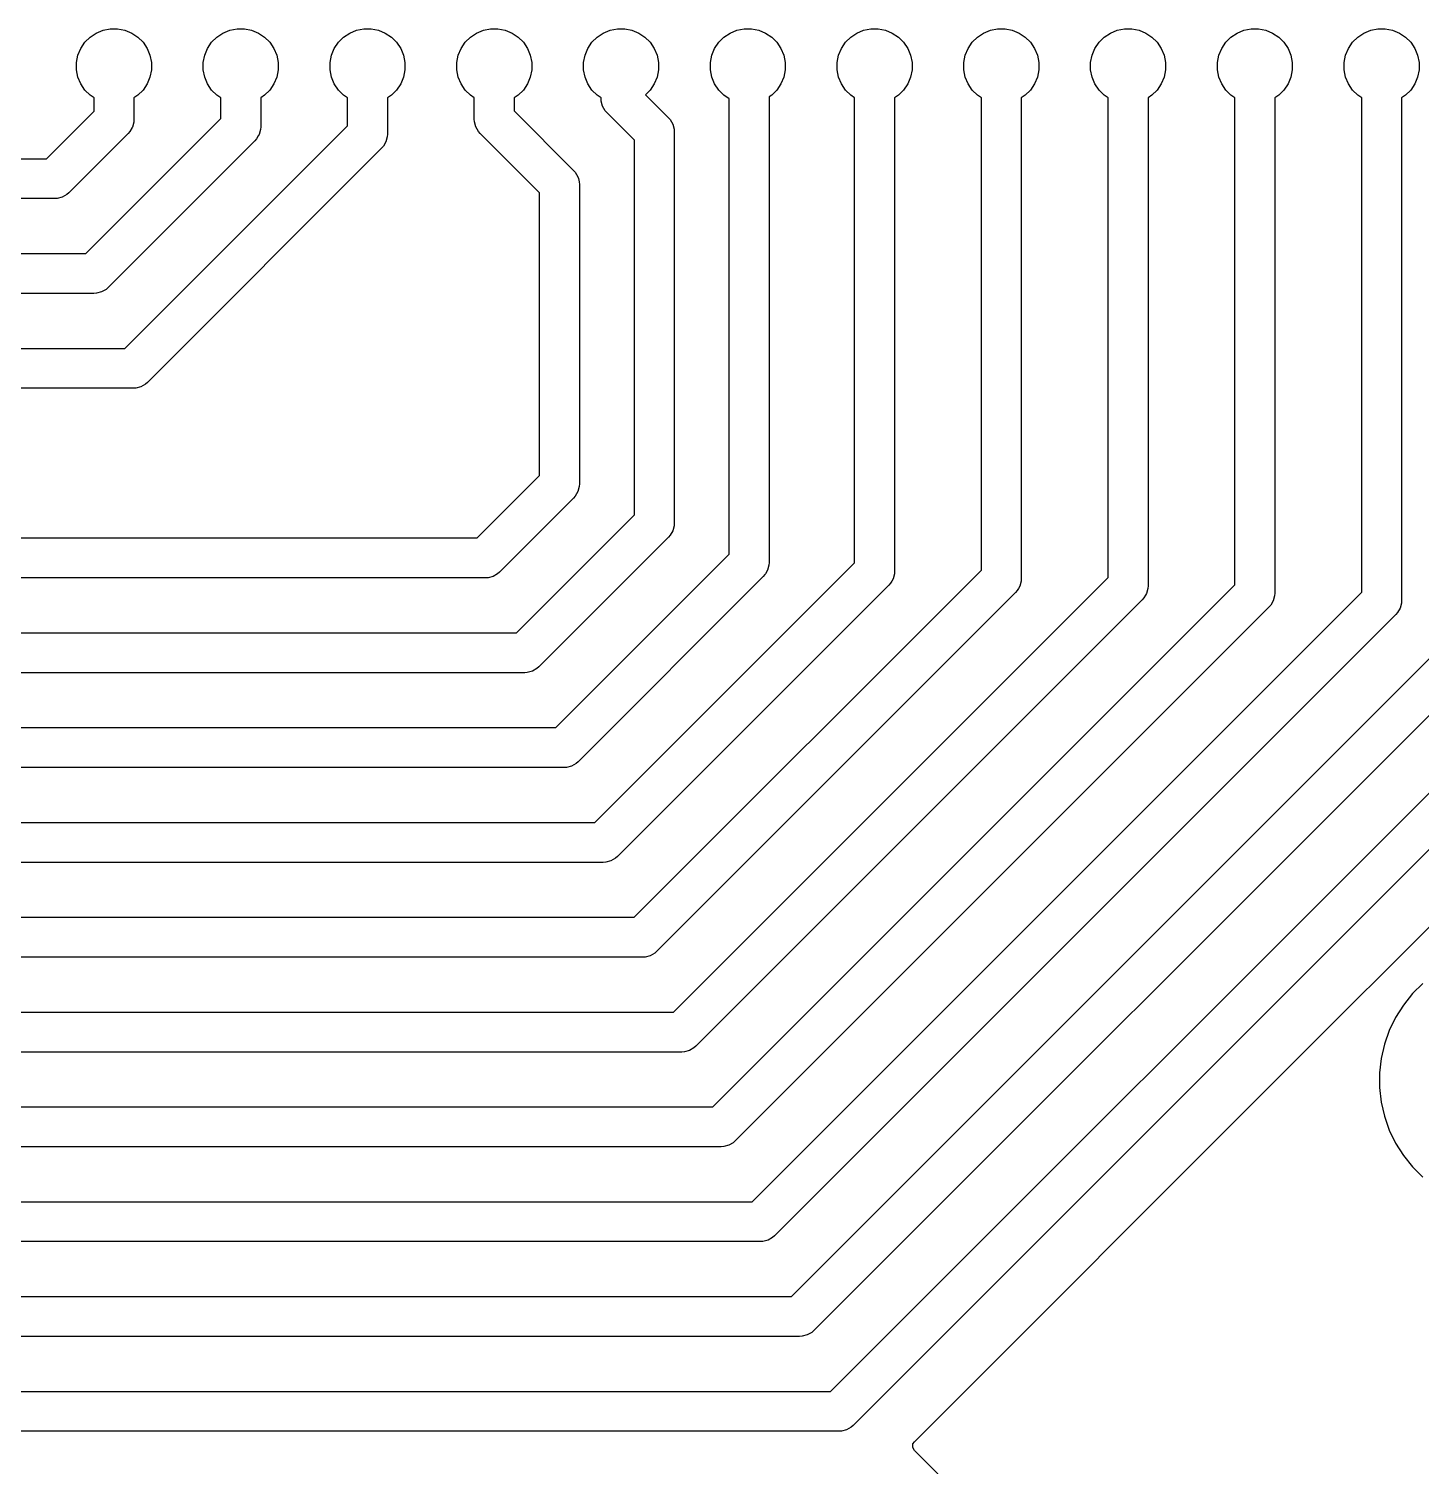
# Model space of a CAD drawing. Header units: millimetres. Extents: x 1 to 179, y 1 to 120.
# Drawn here: x 91.3 to 119.2, y 60.65 to 89.46 of the extents above; entities that cross this region are included whole.
import ezdxf

# ---------------------------------------------------------------- set-up
doc = ezdxf.new("R2010")
doc.units = ezdxf.units.MM
doc.layers.add('F.Cu', color=13, linetype='CONTINUOUS', true_color=0xc83434)

msp = doc.modelspace()

# ---------------------------------------------------------------- linework, layer by layer
at = {"layer": 'F.Cu', "linetype": 'CONTINUOUS'}
for p, q in [((92.5243, 89.288353), (92.6472, 89.370472)), ((92.6472, 89.370472), (92.783758, 89.427036)), ((92.783758, 89.427036), (92.928728, 89.455872)), ((92.928728, 89.455872), (93.076538, 89.455872)), ((93.076538, 89.455872), (93.221508, 89.427036)), ((93.221508, 89.427036), (93.358066, 89.370472)), ((93.358066, 89.370472), (93.480966, 89.288353)), ((95.0643, 89.288353), (95.1872, 89.370472)), ((95.1872, 89.370472), (95.323758, 89.427036)), ((95.323758, 89.427036), (95.468728, 89.455872)), ((95.468728, 89.455872), (95.616538, 89.455872)), ((95.616538, 89.455872), (95.761508, 89.427036)), ((95.761508, 89.427036), (95.898066, 89.370472)), ((95.898066, 89.370472), (96.020966, 89.288353)), ((97.6043, 89.288353), (97.7272, 89.370472)), ((97.7272, 89.370472), (97.863758, 89.427036)), ((97.863758, 89.427036), (98.008728, 89.455872)), ((98.008728, 89.455872), (98.156538, 89.455872)), ((98.156538, 89.455872), (98.301508, 89.427036)), ((98.301508, 89.427036), (98.438066, 89.370472)), ((98.438066, 89.370472), (98.560966, 89.288353)), ((100.1443, 89.288353), (100.2672, 89.370472)), ((100.2672, 89.370472), (100.403758, 89.427036)), ((100.403758, 89.427036), (100.548728, 89.455872)), ((100.548728, 89.455872), (100.696538, 89.455872)), ((100.696538, 89.455872), (100.841508, 89.427036)), ((100.841508, 89.427036), (100.978066, 89.370472)), ((100.978066, 89.370472), (101.100966, 89.288353)), ((102.6843, 89.288353), (102.8072, 89.370472)), ((102.8072, 89.370472), (102.943758, 89.427036)), ((102.943758, 89.427036), (103.088728, 89.455872)), ((103.088728, 89.455872), (103.236538, 89.455872)), ((103.236538, 89.455872), (103.381508, 89.427036)), ((103.381508, 89.427036), (103.518066, 89.370472)), ((103.518066, 89.370472), (103.640966, 89.288353)), ((105.2243, 89.288353), (105.3472, 89.370472)), ((105.3472, 89.370472), (105.483758, 89.427036)), ((105.483758, 89.427036), (105.628728, 89.455872)), ((105.628728, 89.455872), (105.776538, 89.455872)), ((105.776538, 89.455872), (105.921508, 89.427036)), ((105.921508, 89.427036), (106.058066, 89.370472)), ((106.058066, 89.370472), (106.180966, 89.288353)), ((107.7643, 89.288353), (107.8872, 89.370472)), ((107.8872, 89.370472), (108.023758, 89.427036)), ((108.023758, 89.427036), (108.168728, 89.455872)), ((108.168728, 89.455872), (108.316538, 89.455872)), ((108.316538, 89.455872), (108.461508, 89.427036)), ((108.461508, 89.427036), (108.598066, 89.370472)), ((108.598066, 89.370472), (108.720966, 89.288353)), ((110.3043, 89.288353), (110.4272, 89.370472)), ((110.4272, 89.370472), (110.563758, 89.427036)), ((110.563758, 89.427036), (110.708728, 89.455872)), ((110.708728, 89.455872), (110.856538, 89.455872)), ((110.856538, 89.455872), (111.001508, 89.427036)), ((111.001508, 89.427036), (111.138066, 89.370472)), ((111.138066, 89.370472), (111.260966, 89.288353)), ((112.8443, 89.288353), (112.9672, 89.370472)), ((112.9672, 89.370472), (113.103758, 89.427036)), ((113.103758, 89.427036), (113.248728, 89.455872)), ((113.248728, 89.455872), (113.396538, 89.455872)), ((113.396538, 89.455872), (113.541508, 89.427036)), ((113.541508, 89.427036), (113.678066, 89.370472)), ((113.678066, 89.370472), (113.800966, 89.288353)), ((115.3843, 89.288353), (115.5072, 89.370472)), ((115.5072, 89.370472), (115.643758, 89.427036)), ((115.643758, 89.427036), (115.788728, 89.455872)), ((115.788728, 89.455872), (115.936538, 89.455872)), ((115.936538, 89.455872), (116.081508, 89.427036)), ((116.081508, 89.427036), (116.218066, 89.370472)), ((116.218066, 89.370472), (116.340966, 89.288353)), ((117.9243, 89.288353), (118.0472, 89.370472)), ((118.0472, 89.370472), (118.183758, 89.427036)), ((118.183758, 89.427036), (118.328728, 89.455872)), ((118.328728, 89.455872), (118.476538, 89.455872)), ((118.476538, 89.455872), (118.621508, 89.427036)), ((118.621508, 89.427036), (118.758066, 89.370472)), ((118.758066, 89.370472), (118.880966, 89.288353)), ((92.2811, 88.924378), (92.337664, 89.060936)), ((92.337664, 89.060936), (92.419783, 89.183836)), ((92.419783, 89.183836), (92.5243, 89.288353)), ((93.480966, 89.288353), (93.585483, 89.183836)), ((93.585483, 89.183836), (93.667602, 89.060936)), ((93.667602, 89.060936), (93.724166, 88.924378)), ((94.8211, 88.924378), (94.877664, 89.060936)), ((94.877664, 89.060936), (94.959783, 89.183836)), ((94.959783, 89.183836), (95.0643, 89.288353)), ((96.020966, 89.288353), (96.125483, 89.183836)), ((96.125483, 89.183836), (96.207602, 89.060936)), ((96.207602, 89.060936), (96.264166, 88.924378)), ((97.3611, 88.924378), (97.417664, 89.060936)), ((97.417664, 89.060936), (97.499783, 89.183836)), ((97.499783, 89.183836), (97.6043, 89.288353)), ((98.560966, 89.288353), (98.665483, 89.183836)), ((98.665483, 89.183836), (98.747602, 89.060936)), ((98.747602, 89.060936), (98.804166, 88.924378)), ((99.9011, 88.924378), (99.957664, 89.060936)), ((99.957664, 89.060936), (100.039783, 89.183836)), ((100.039783, 89.183836), (100.1443, 89.288353)), ((101.100966, 89.288353), (101.205483, 89.183836)), ((101.205483, 89.183836), (101.287602, 89.060936)), ((101.287602, 89.060936), (101.344166, 88.924378)), ((102.4411, 88.924378), (102.497664, 89.060936)), ((102.497664, 89.060936), (102.579783, 89.183836)), ((102.579783, 89.183836), (102.6843, 89.288353)), ((103.640966, 89.288353), (103.745483, 89.183836)), ((103.745483, 89.183836), (103.827602, 89.060936)), ((103.827602, 89.060936), (103.884166, 88.924378)), ((104.9811, 88.924378), (105.037664, 89.060936)), ((105.037664, 89.060936), (105.119783, 89.183836)), ((105.119783, 89.183836), (105.2243, 89.288353)), ((106.180966, 89.288353), (106.285483, 89.183836)), ((106.285483, 89.183836), (106.367602, 89.060936)), ((106.367602, 89.060936), (106.424166, 88.924378)), ((107.5211, 88.924378), (107.577664, 89.060936)), ((107.577664, 89.060936), (107.659783, 89.183836)), ((107.659783, 89.183836), (107.7643, 89.288353)), ((108.720966, 89.288353), (108.825483, 89.183836)), ((108.825483, 89.183836), (108.907602, 89.060936)), ((108.907602, 89.060936), (108.964166, 88.924378)), ((110.0611, 88.924378), (110.117664, 89.060936)), ((110.117664, 89.060936), (110.199783, 89.183836)), ((110.199783, 89.183836), (110.3043, 89.288353)), ((111.260966, 89.288353), (111.365483, 89.183836)), ((111.365483, 89.183836), (111.447602, 89.060936)), ((111.447602, 89.060936), (111.504166, 88.924378)), ((112.6011, 88.924378), (112.657664, 89.060936)), ((112.657664, 89.060936), (112.739783, 89.183836)), ((112.739783, 89.183836), (112.8443, 89.288353)), ((113.800966, 89.288353), (113.905483, 89.183836)), ((113.905483, 89.183836), (113.987602, 89.060936)), ((113.987602, 89.060936), (114.044166, 88.924378)), ((115.1411, 88.924378), (115.197664, 89.060936)), ((115.197664, 89.060936), (115.279783, 89.183836)), ((115.279783, 89.183836), (115.3843, 89.288353)), ((116.340966, 89.288353), (116.445483, 89.183836)), ((116.445483, 89.183836), (116.527602, 89.060936)), ((116.527602, 89.060936), (116.584166, 88.924378)), ((117.6811, 88.924378), (117.737664, 89.060936)), ((117.737664, 89.060936), (117.819783, 89.183836)), ((117.819783, 89.183836), (117.9243, 89.288353)), ((118.880966, 89.288353), (118.985483, 89.183836)), ((118.985483, 89.183836), (119.067602, 89.060936)), ((119.067602, 89.060936), (119.124166, 88.924378)), ((92.252264, 88.779408), (92.2811, 88.924378)), ((92.252264, 88.631598), (92.252264, 88.779408)), ((93.724166, 88.924378), (93.753002, 88.779408)), ((93.753002, 88.779408), (93.753002, 88.631598)), ((94.792264, 88.779408), (94.8211, 88.924378)), ((94.792264, 88.631598), (94.792264, 88.779408)), ((96.264166, 88.924378), (96.293002, 88.779408)), ((96.293002, 88.779408), (96.293002, 88.631598)), ((97.332264, 88.779408), (97.3611, 88.924378)), ((97.332264, 88.631598), (97.332264, 88.779408)), ((98.804166, 88.924378), (98.833002, 88.779408)), ((98.833002, 88.779408), (98.833002, 88.631598)), ((99.872264, 88.779408), (99.9011, 88.924378)), ((99.872264, 88.631598), (99.872264, 88.779408)), ((101.344166, 88.924378), (101.373002, 88.779408)), ((101.373002, 88.779408), (101.373002, 88.631598)), ((102.412264, 88.779408), (102.4411, 88.924378)), ((102.412264, 88.631598), (102.412264, 88.779408)), ((103.884166, 88.924378), (103.913002, 88.779408)), ((103.913002, 88.779408), (103.913002, 88.631598)), ((104.952264, 88.779408), (104.9811, 88.924378)), ((104.952264, 88.631598), (104.952264, 88.779408)), ((106.424166, 88.924378), (106.453002, 88.779408)), ((106.453002, 88.779408), (106.453002, 88.631598)), ((107.492264, 88.779408), (107.5211, 88.924378)), ((107.492264, 88.631598), (107.492264, 88.779408)), ((108.964166, 88.924378), (108.993002, 88.779408)), ((108.993002, 88.779408), (108.993002, 88.631598)), ((110.032264, 88.779408), (110.0611, 88.924378)), ((110.032264, 88.631598), (110.032264, 88.779408)), ((111.504166, 88.924378), (111.533002, 88.779408)), ((111.533002, 88.779408), (111.533002, 88.631598)), ((112.572264, 88.779408), (112.6011, 88.924378)), ((112.572264, 88.631598), (112.572264, 88.779408)), ((114.044166, 88.924378), (114.073002, 88.779408)), ((114.073002, 88.779408), (114.073002, 88.631598)), ((115.112264, 88.779408), (115.1411, 88.924378)), ((115.112264, 88.631598), (115.112264, 88.779408)), ((116.584166, 88.924378), (116.613002, 88.779408)), ((116.613002, 88.779408), (116.613002, 88.631598)), ((117.652264, 88.779408), (117.6811, 88.924378)), ((117.652264, 88.631598), (117.652264, 88.779408)), ((119.124166, 88.924378), (119.153002, 88.779408)), ((119.153002, 88.779408), (119.153002, 88.631598)), ((92.2811, 88.486628), (92.252264, 88.631598)), ((92.337664, 88.35007), (92.2811, 88.486628)), ((93.724166, 88.486628), (93.667602, 88.35007)), ((93.753002, 88.631598), (93.724166, 88.486628)), ((94.8211, 88.486628), (94.792264, 88.631598)), ((94.877664, 88.35007), (94.8211, 88.486628)), ((96.264166, 88.486628), (96.207602, 88.35007)), ((96.293002, 88.631598), (96.264166, 88.486628)), ((97.3611, 88.486628), (97.332264, 88.631598)), ((97.417664, 88.35007), (97.3611, 88.486628)), ((98.804166, 88.486628), (98.747602, 88.35007)), ((98.833002, 88.631598), (98.804166, 88.486628)), ((99.9011, 88.486628), (99.872264, 88.631598)), ((99.957664, 88.35007), (99.9011, 88.486628)), ((101.344166, 88.486628), (101.287602, 88.35007)), ((101.373002, 88.631598), (101.344166, 88.486628)), ((102.4411, 88.486628), (102.412264, 88.631598)), ((102.497664, 88.35007), (102.4411, 88.486628)), ((103.884166, 88.486628), (103.827602, 88.35007)), ((103.913002, 88.631598), (103.884166, 88.486628)), ((104.9811, 88.486628), (104.952264, 88.631598)), ((105.037664, 88.35007), (104.9811, 88.486628)), ((106.424166, 88.486628), (106.367602, 88.35007)), ((106.453002, 88.631598), (106.424166, 88.486628)), ((107.5211, 88.486628), (107.492264, 88.631598)), ((107.577664, 88.35007), (107.5211, 88.486628)), ((108.964166, 88.486628), (108.907602, 88.35007)), ((108.993002, 88.631598), (108.964166, 88.486628)), ((110.0611, 88.486628), (110.032264, 88.631598)), ((110.117664, 88.35007), (110.0611, 88.486628)), ((111.504166, 88.486628), (111.447602, 88.35007)), ((111.533002, 88.631598), (111.504166, 88.486628)), ((112.6011, 88.486628), (112.572264, 88.631598)), ((112.657664, 88.35007), (112.6011, 88.486628)), ((114.044166, 88.486628), (113.987602, 88.35007)), ((114.073002, 88.631598), (114.044166, 88.486628)), ((115.1411, 88.486628), (115.112264, 88.631598)), ((115.197664, 88.35007), (115.1411, 88.486628)), ((116.584166, 88.486628), (116.527602, 88.35007)), ((116.613002, 88.631598), (116.584166, 88.486628)), ((117.6811, 88.486628), (117.652264, 88.631598)), ((117.737664, 88.35007), (117.6811, 88.486628)), ((119.124166, 88.486628), (119.067602, 88.35007)), ((119.153002, 88.631598), (119.124166, 88.486628)), ((92.419783, 88.22717), (92.337664, 88.35007)), ((92.5243, 88.122653), (92.419783, 88.22717)), ((93.585483, 88.22717), (93.480966, 88.122653)), ((93.667602, 88.35007), (93.585483, 88.22717)), ((94.959783, 88.22717), (94.877664, 88.35007)), ((95.0643, 88.122653), (94.959783, 88.22717)), ((96.125483, 88.22717), (96.020966, 88.122653)), ((96.207602, 88.35007), (96.125483, 88.22717)), ((97.499783, 88.22717), (97.417664, 88.35007)), ((97.6043, 88.122653), (97.499783, 88.22717)), ((98.665483, 88.22717), (98.560966, 88.122653)), ((98.747602, 88.35007), (98.665483, 88.22717)), ((100.039783, 88.22717), (99.957664, 88.35007)), ((100.1443, 88.122653), (100.039783, 88.22717)), ((101.205483, 88.22717), (101.100966, 88.122653)), ((101.287602, 88.35007), (101.205483, 88.22717)), ((102.579783, 88.22717), (102.497664, 88.35007)), ((102.6843, 88.122653), (102.579783, 88.22717)), ((103.745483, 88.22717), (103.652248, 88.133936)), ((103.827602, 88.35007), (103.745483, 88.22717)), ((105.119783, 88.22717), (105.037664, 88.35007)), ((105.2243, 88.122653), (105.119783, 88.22717)), ((106.285483, 88.22717), (106.180966, 88.122653)), ((106.367602, 88.35007), (106.285483, 88.22717)), ((107.659783, 88.22717), (107.577664, 88.35007)), ((107.7643, 88.122653), (107.659783, 88.22717)), ((108.825483, 88.22717), (108.720966, 88.122653)), ((108.907602, 88.35007), (108.825483, 88.22717)), ((110.199783, 88.22717), (110.117664, 88.35007)), ((110.3043, 88.122653), (110.199783, 88.22717)), ((111.365483, 88.22717), (111.260966, 88.122653)), ((111.447602, 88.35007), (111.365483, 88.22717)), ((112.739783, 88.22717), (112.657664, 88.35007)), ((112.8443, 88.122653), (112.739783, 88.22717)), ((113.905483, 88.22717), (113.800966, 88.122653)), ((113.987602, 88.35007), (113.905483, 88.22717)), ((115.279783, 88.22717), (115.197664, 88.35007)), ((115.3843, 88.122653), (115.279783, 88.22717)), ((116.445483, 88.22717), (116.340966, 88.122653)), ((116.527602, 88.35007), (116.445483, 88.22717)), ((117.819783, 88.22717), (117.737664, 88.35007)), ((117.9243, 88.122653), (117.819783, 88.22717)), ((118.985483, 88.22717), (118.880966, 88.122653)), ((119.067602, 88.35007), (118.985483, 88.22717)), ((92.602633, 88.070313), (92.5243, 88.122653)), ((92.602633, 87.804872), (92.602633, 88.070313)), ((93.480966, 88.122653), (93.402633, 88.070313)), ((93.402633, 88.070313), (93.402633, 87.639186)), ((95.142633, 88.070313), (95.0643, 88.122653)), ((95.142633, 87.657866), (95.142633, 88.070313)), ((96.020966, 88.122653), (95.942633, 88.070313)), ((95.942633, 88.070313), (95.942633, 87.49218)), ((97.682633, 88.070313), (97.6043, 88.122653)), ((97.682633, 87.51086), (97.682633, 88.070313)), ((98.560966, 88.122653), (98.482633, 88.070313)), ((98.482633, 88.070313), (98.482633, 87.345174)), ((100.222633, 88.070313), (100.1443, 88.122653)), ((100.222633, 87.642445), (100.222633, 88.070313)), ((101.100966, 88.122653), (101.022633, 88.070313)), ((101.022633, 88.070313), (101.022633, 87.808131)), ((102.762633, 88.070313), (102.6843, 88.122653)), ((102.762633, 88.057865), (102.762633, 88.070313)), ((102.766055, 88.005655), (102.762633, 88.057865)), ((102.793081, 87.904791), (102.766055, 88.005655)), ((102.845292, 87.81436), (102.793081, 87.904791)), ((103.652248, 88.133936), (104.112417, 87.673766)), ((105.329575, 88.052311), (105.2243, 88.122653)), ((105.329575, 78.927177), (105.329575, 88.052311)), ((106.180966, 88.122653), (106.129575, 88.088315)), ((106.129575, 88.088315), (106.129575, 78.761491)), ((107.842633, 88.070313), (107.7643, 88.122653)), ((107.842633, 78.753229), (107.842633, 88.070313)), ((108.720966, 88.122653), (108.642633, 88.070313)), ((108.642633, 88.070313), (108.642633, 78.587543)), ((110.382633, 88.070313), (110.3043, 88.122653)), ((110.382633, 78.606223), (110.382633, 88.070313)), ((111.260966, 88.122653), (111.182633, 88.070313)), ((111.182633, 88.070313), (111.182633, 78.440537)), ((112.922633, 88.070313), (112.8443, 88.122653)), ((112.922633, 78.459217), (112.922633, 88.070313)), ((113.800966, 88.122653), (113.722633, 88.070313)), ((113.722633, 88.070313), (113.722633, 78.293531)), ((115.462633, 88.070313), (115.3843, 88.122653)), ((115.462633, 78.312211), (115.462633, 88.070313)), ((116.340966, 88.122653), (116.262633, 88.070313)), ((116.262633, 88.070313), (116.262633, 78.146525)), ((118.002633, 88.070313), (117.9243, 88.122653)), ((118.002633, 78.165205), (118.002633, 88.070313)), ((118.880966, 88.122653), (118.802633, 88.070313)), ((118.802633, 88.070313), (118.802633, 77.999519)), ((91.649264, 86.851503), (92.602633, 87.804872)), ((92.43627, 84.951503), (95.142633, 87.657866)), ((93.399211, 87.586976), (93.372185, 87.486113)), ((93.402633, 87.639186), (93.399211, 87.586976)), ((100.226055, 87.590235), (100.222633, 87.642445)), ((100.253081, 87.489371), (100.226055, 87.590235)), ((101.022633, 87.808131), (102.212418, 86.618346)), ((102.87979, 87.775022), (102.845292, 87.81436)), ((103.429575, 87.225238), (102.87979, 87.775022)), ((104.112417, 87.673766), (104.146916, 87.634428)), ((104.146916, 87.634428), (104.199127, 87.543996)), ((93.285475, 87.356343), (92.097793, 86.16866)), ((93.223276, 83.051503), (97.682633, 87.51086)), ((93.319974, 87.395681), (93.285475, 87.356343)), ((93.368721, 87.480114), (93.319974, 87.395681)), ((93.372185, 87.486113), (93.368721, 87.480114)), ((95.895227, 87.309735), (95.859974, 87.248675)), ((95.912185, 87.339107), (95.895227, 87.309735)), ((95.939211, 87.43997), (95.912185, 87.339107)), ((95.942633, 87.49218), (95.939211, 87.43997)), ((98.479211, 87.292964), (98.452185, 87.1921)), ((98.482633, 87.345174), (98.479211, 87.292964)), ((100.305292, 87.39894), (100.253081, 87.489371)), ((100.33979, 87.359602), (100.305292, 87.39894)), ((101.529575, 86.169817), (100.33979, 87.359602)), ((104.199127, 87.543996), (104.226153, 87.443133)), ((104.226153, 87.443133), (104.229575, 87.390923)), ((104.229575, 87.390923), (104.229575, 79.548497)), ((95.825476, 87.209337), (92.884799, 84.26866)), ((98.365476, 87.062331), (93.671805, 82.36866)), ((95.859974, 87.248675), (95.825476, 87.209337)), ((98.399974, 87.101669), (98.365476, 87.062331)), ((98.452185, 87.1921), (98.399974, 87.101669)), ((103.429575, 79.714183), (103.429575, 87.225238)), ((83.923277, 86.851503), (91.649264, 86.851503)), ((102.212418, 86.618346), (102.246916, 86.579008)), ((102.246916, 86.579008), (102.299127, 86.488577)), ((102.299127, 86.488577), (102.308109, 86.455055)), ((102.308109, 86.455055), (102.326153, 86.387713)), ((92.058455, 86.134162), (91.968024, 86.081951)), ((92.097793, 86.16866), (92.058455, 86.134162)), ((101.529575, 80.501189), (101.529575, 86.169817)), ((102.326153, 86.387713), (102.329575, 86.335503)), ((102.329575, 86.335503), (102.329575, 80.335503)), ((91.81495, 86.051503), (84.088963, 86.051503)), ((91.86716, 86.054925), (91.81495, 86.051503)), ((91.968024, 86.081951), (91.86716, 86.054925)), ((84.710283, 84.951503), (92.43627, 84.951503)), ((92.601956, 84.151503), (84.875969, 84.151503)), ((92.654166, 84.154925), (92.601956, 84.151503)), ((92.75503, 84.181951), (92.654166, 84.154925)), ((92.845461, 84.234162), (92.75503, 84.181951)), ((92.884799, 84.26866), (92.845461, 84.234162)), ((85.679575, 83.051503), (93.223276, 83.051503)), ((93.388962, 82.251503), (85.845261, 82.251503)), ((93.441172, 82.254925), (93.388962, 82.251503)), ((93.542036, 82.281951), (93.441172, 82.254925)), ((93.632467, 82.334162), (93.542036, 82.281951)), ((93.671805, 82.36866), (93.632467, 82.334162)), ((107.362943, 62.151503), (127.329786, 82.118346)), ((127.778315, 81.435503), (107.811472, 61.46866)), ((100.279889, 79.251503), (101.529575, 80.501189)), ((106.575937, 64.051503), (123.082633, 80.558199)), ((102.246916, 80.091998), (102.212418, 80.05266)), ((102.299127, 80.182429), (102.246916, 80.091998)), ((102.326153, 80.283293), (102.299127, 80.182429)), ((102.329575, 80.335503), (102.326153, 80.283293)), ((123.765475, 80.10967), (107.024466, 63.36866)), ((116.430703, 68.531551), (128.197837, 80.298684)), ((102.212418, 80.05266), (100.728418, 78.56866)), ((101.066895, 77.351503), (103.429575, 79.714183)), ((104.229575, 79.548497), (104.226153, 79.496287)), ((75.299321, 79.251503), (100.279889, 79.251503)), ((104.112418, 79.265654), (101.515424, 76.66866)), ((104.146916, 79.304992), (104.112418, 79.265654)), ((104.199127, 79.395423), (104.146916, 79.304992)), ((104.226153, 79.496287), (104.199127, 79.395423)), ((101.853901, 75.451503), (105.329575, 78.927177)), ((102.640907, 73.551503), (107.842633, 78.753229)), ((106.126153, 78.709281), (106.099127, 78.608418)), ((106.129575, 78.761491), (106.126153, 78.709281)), ((100.445575, 78.451503), (75.133635, 78.451503)), ((100.497785, 78.454925), (100.445575, 78.451503)), ((100.598649, 78.481951), (100.497785, 78.454925)), ((100.68908, 78.534162), (100.598649, 78.481951)), ((100.728418, 78.56866), (100.68908, 78.534162)), ((106.012417, 78.478648), (102.30243, 74.76866)), ((103.427913, 71.651503), (110.382633, 78.606223)), ((104.214919, 69.751503), (112.922633, 78.459217)), ((106.046916, 78.517986), (106.012417, 78.478648)), ((106.056931, 78.535333), (106.046916, 78.517986)), ((106.099127, 78.608418), (106.056931, 78.535333)), ((108.585544, 78.388327), (108.559974, 78.344038)), ((108.612185, 78.43447), (108.585544, 78.388327)), ((108.639211, 78.535333), (108.612185, 78.43447)), ((108.642633, 78.587543), (108.639211, 78.535333)), ((111.179211, 78.388327), (111.152185, 78.287464)), ((111.182633, 78.440537), (111.179211, 78.388327)), ((108.525475, 78.3047), (103.089436, 72.86866)), ((111.065475, 78.157694), (103.876442, 70.96866)), ((105.001925, 67.851503), (115.462633, 78.312211)), ((105.788931, 65.951503), (118.002633, 78.165205)), ((108.559974, 78.344038), (108.525475, 78.3047)), ((111.099974, 78.197032), (111.065475, 78.157694)), ((111.125544, 78.241321), (111.099974, 78.197032)), ((111.152185, 78.287464), (111.125544, 78.241321)), ((113.67218, 78.105808), (113.639974, 78.050026)), ((113.692185, 78.140458), (113.67218, 78.105808)), ((113.719211, 78.241321), (113.692185, 78.140458)), ((113.722633, 78.293531), (113.719211, 78.241321)), ((116.259211, 78.094315), (116.232185, 77.993451)), ((116.262633, 78.146525), (116.259211, 78.094315)), ((113.605476, 78.010688), (104.663448, 69.06866)), ((116.145476, 77.863682), (105.450454, 67.16866)), ((113.639974, 78.050026), (113.605476, 78.010688)), ((116.179974, 77.90302), (116.145476, 77.863682)), ((116.232185, 77.993451), (116.179974, 77.90302)), ((118.772185, 77.846445), (118.719974, 77.756014)), ((118.799211, 77.947309), (118.772185, 77.846445)), ((118.802633, 77.999519), (118.799211, 77.947309)), ((118.685476, 77.716676), (106.23746, 65.26866)), ((118.719974, 77.756014), (118.685476, 77.716676)), ((74.512315, 77.351503), (101.066895, 77.351503)), ((101.476086, 76.634162), (101.385655, 76.581951)), ((101.515424, 76.66866), (101.476086, 76.634162)), ((101.232581, 76.551503), (74.346629, 76.551503)), ((101.284791, 76.554925), (101.232581, 76.551503)), ((101.385655, 76.581951), (101.284791, 76.554925)), ((73.725308, 75.451503), (101.853901, 75.451503)), ((102.019587, 74.651503), (73.559623, 74.651503)), ((102.071797, 74.654925), (102.019587, 74.651503)), ((102.172661, 74.681951), (102.071797, 74.654925)), ((102.263092, 74.734162), (102.172661, 74.681951)), ((102.30243, 74.76866), (102.263092, 74.734162)), ((57.460338, 73.551503), (102.640907, 73.551503)), ((102.806593, 72.751503), (57.294653, 72.751503)), ((102.858803, 72.754925), (102.806593, 72.751503)), ((102.959667, 72.781951), (102.858803, 72.754925)), ((103.050098, 72.834162), (102.959667, 72.781951)), ((103.089436, 72.86866), (103.050098, 72.834162)), ((55.158258, 71.651503), (103.427913, 71.651503)), ((103.746673, 70.881951), (103.645809, 70.854925)), ((103.837104, 70.934162), (103.746673, 70.881951)), ((103.876442, 70.96866), (103.837104, 70.934162)), ((103.593599, 70.851503), (54.992572, 70.851503)), ((103.645809, 70.854925), (103.593599, 70.851503)), ((119.227068, 70.327602), (119.020534, 70.121068)), ((119.020534, 70.121068), (118.838424, 69.892708)), ((54.058258, 69.751503), (104.214919, 69.751503)), ((118.838424, 69.892708), (118.683026, 69.645394)), ((118.683026, 69.645394), (118.556298, 69.382242)), ((118.556298, 69.382242), (118.45983, 69.10655)), ((104.380605, 68.951503), (53.892572, 68.951503)), ((104.432815, 68.954925), (104.380605, 68.951503)), ((104.533679, 68.981951), (104.432815, 68.954925)), ((104.62411, 69.034162), (104.533679, 68.981951)), ((104.663448, 69.06866), (104.62411, 69.034162)), ((118.459829, 69.106548), (118.394835, 68.821789)), ((118.45983, 69.10655), (118.459829, 69.106548)), ((118.394832, 68.821775), (118.362133, 68.531551)), ((118.394835, 68.821789), (118.394832, 68.821775)), ((109.040837, 61.141686), (116.430703, 68.531551)), ((118.362133, 68.531551), (118.362133, 68.239456)), ((118.362133, 68.239456), (118.394832, 67.949232)), ((52.958257, 67.851503), (105.001925, 67.851503)), ((118.394832, 67.949232), (118.394835, 67.949218)), ((118.394835, 67.949218), (118.459829, 67.664459)), ((118.459829, 67.664459), (118.45983, 67.664457)), ((118.45983, 67.664457), (118.556298, 67.388765)), ((105.411116, 67.134162), (105.320685, 67.081951)), ((105.450454, 67.16866), (105.411116, 67.134162)), ((118.556298, 67.388765), (118.683026, 67.125613)), ((118.683026, 67.125613), (118.683028, 67.12561)), ((118.683028, 67.12561), (118.838425, 66.878297)), ((105.167611, 67.051503), (52.792572, 67.051503)), ((105.219821, 67.054925), (105.167611, 67.051503)), ((105.320685, 67.081951), (105.219821, 67.054925)), ((118.838425, 66.878297), (119.020535, 66.649938)), ((119.020535, 66.649938), (119.227068, 66.443405)), ((51.858257, 65.951503), (105.788931, 65.951503)), ((105.954617, 65.151503), (51.692572, 65.151503)), ((106.006827, 65.154925), (105.954617, 65.151503)), ((106.107691, 65.181951), (106.006827, 65.154925)), ((106.198122, 65.234162), (106.107691, 65.181951)), ((106.23746, 65.26866), (106.198122, 65.234162)), ((50.758258, 64.051503), (106.575937, 64.051503)), ((106.741623, 63.251503), (50.592572, 63.251503)), ((106.793833, 63.254925), (106.741623, 63.251503)), ((106.894697, 63.281951), (106.793833, 63.254925)), ((106.985128, 63.334162), (106.894697, 63.281951)), ((107.024466, 63.36866), (106.985128, 63.334162)), ((49.658258, 62.151503), (107.362943, 62.151503)), ((107.580839, 61.354925), (107.528629, 61.351503)), ((107.681703, 61.381951), (107.580839, 61.354925)), ((107.772134, 61.434162), (107.681703, 61.381951)), ((107.811472, 61.46866), (107.772134, 61.434162)), ((107.528629, 61.351503), (49.492572, 61.351503)), ((109.007354, 61.027649), (109.012338, 61.097341)), ((109.012338, 61.097341), (109.040837, 61.141686)), ((109.040839, 60.966326), (109.007354, 61.027649)), ((132.26715, 37.740015), (109.040839, 60.966326))]:
    msp.add_line(p, q, dxfattribs=at)

doc.saveas('drawing.dxf')
